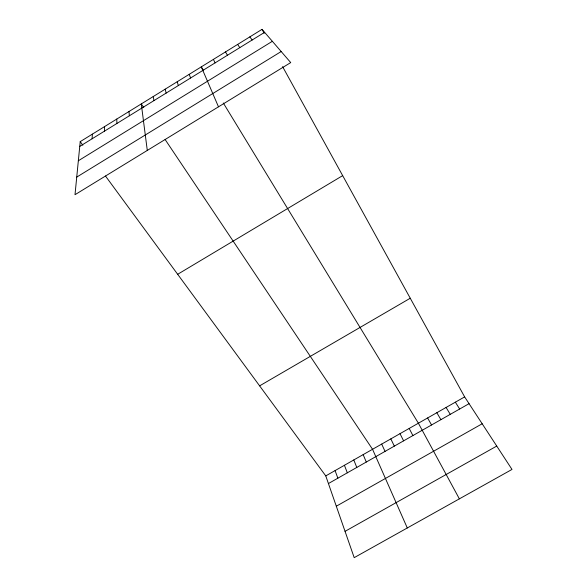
<?xml version="1.0" encoding="UTF-8"?>
<svg xmlns="http://www.w3.org/2000/svg" width="587" height="587" viewBox="0 0 587 587"><rect width="100%" height="100%" fill="white"/><g stroke="black" fill="none" stroke-linecap="round" stroke-linejoin="round"><path stroke-width="0.88" d="M104.486 131.143L104.552 126.609M92.1 138.781L92.372 134.13M80.221 141.636L75.004 194.701L290.719 62.582L262.037 29.35L80.221 141.636L82.848 145.216M79.751 146.405L264.605 32.329M78.342 160.765L272.353 41.303M76.736 177.098L281.188 51.531M177.67 274.29L342.669 175.63M259.623 385.857L410.254 298.233M325.763 475.896L464.64 396.9L511.996 469.431L354.196 557.65L325.763 475.896L105.477 176.019M328.427 483.549L469.064 403.673M336.307 506.214L482.184 423.77M345.046 531.345L496.741 446.069M249.827 36.893L252.19 39.989M237.647 44.414L239.804 47.635M143.764 107.626L141.284 103.928L147.286 150.426M165.108 139.501L372.547 449.282L407.29 527.962M455.358 402.176L459.658 409.014M203.623 70.697L201.29 66.867L218.481 106.819M223.287 102.974L418.384 423.205L459.372 498.855M446.083 407.451L450.273 414.349M436.838 412.712L440.903 419.668M225.496 51.913L227.448 55.259M427.6 417.966L431.555 424.981M262.037 29.35L264.216 33.305M282.596 66.647L464.64 396.9M409.183 428.444L412.896 435.569M213.382 59.397L215.121 62.86M400.004 433.668L403.599 440.852M390.832 438.878L394.317 446.127M381.682 444.088L385.05 451.388M363.155 454.624L366.288 462.042M353.785 459.959L356.793 467.435M344.422 465.278L347.321 472.814M335.082 470.591L337.863 478.185M189.227 74.314L190.57 78.02M177.201 81.747L178.338 85.563M165.196 89.158L166.136 93.098M153.229 96.547L153.963 100.604M129.008 111.508L129.345 115.8M116.769 119.066L116.901 123.483"/></g></svg>
